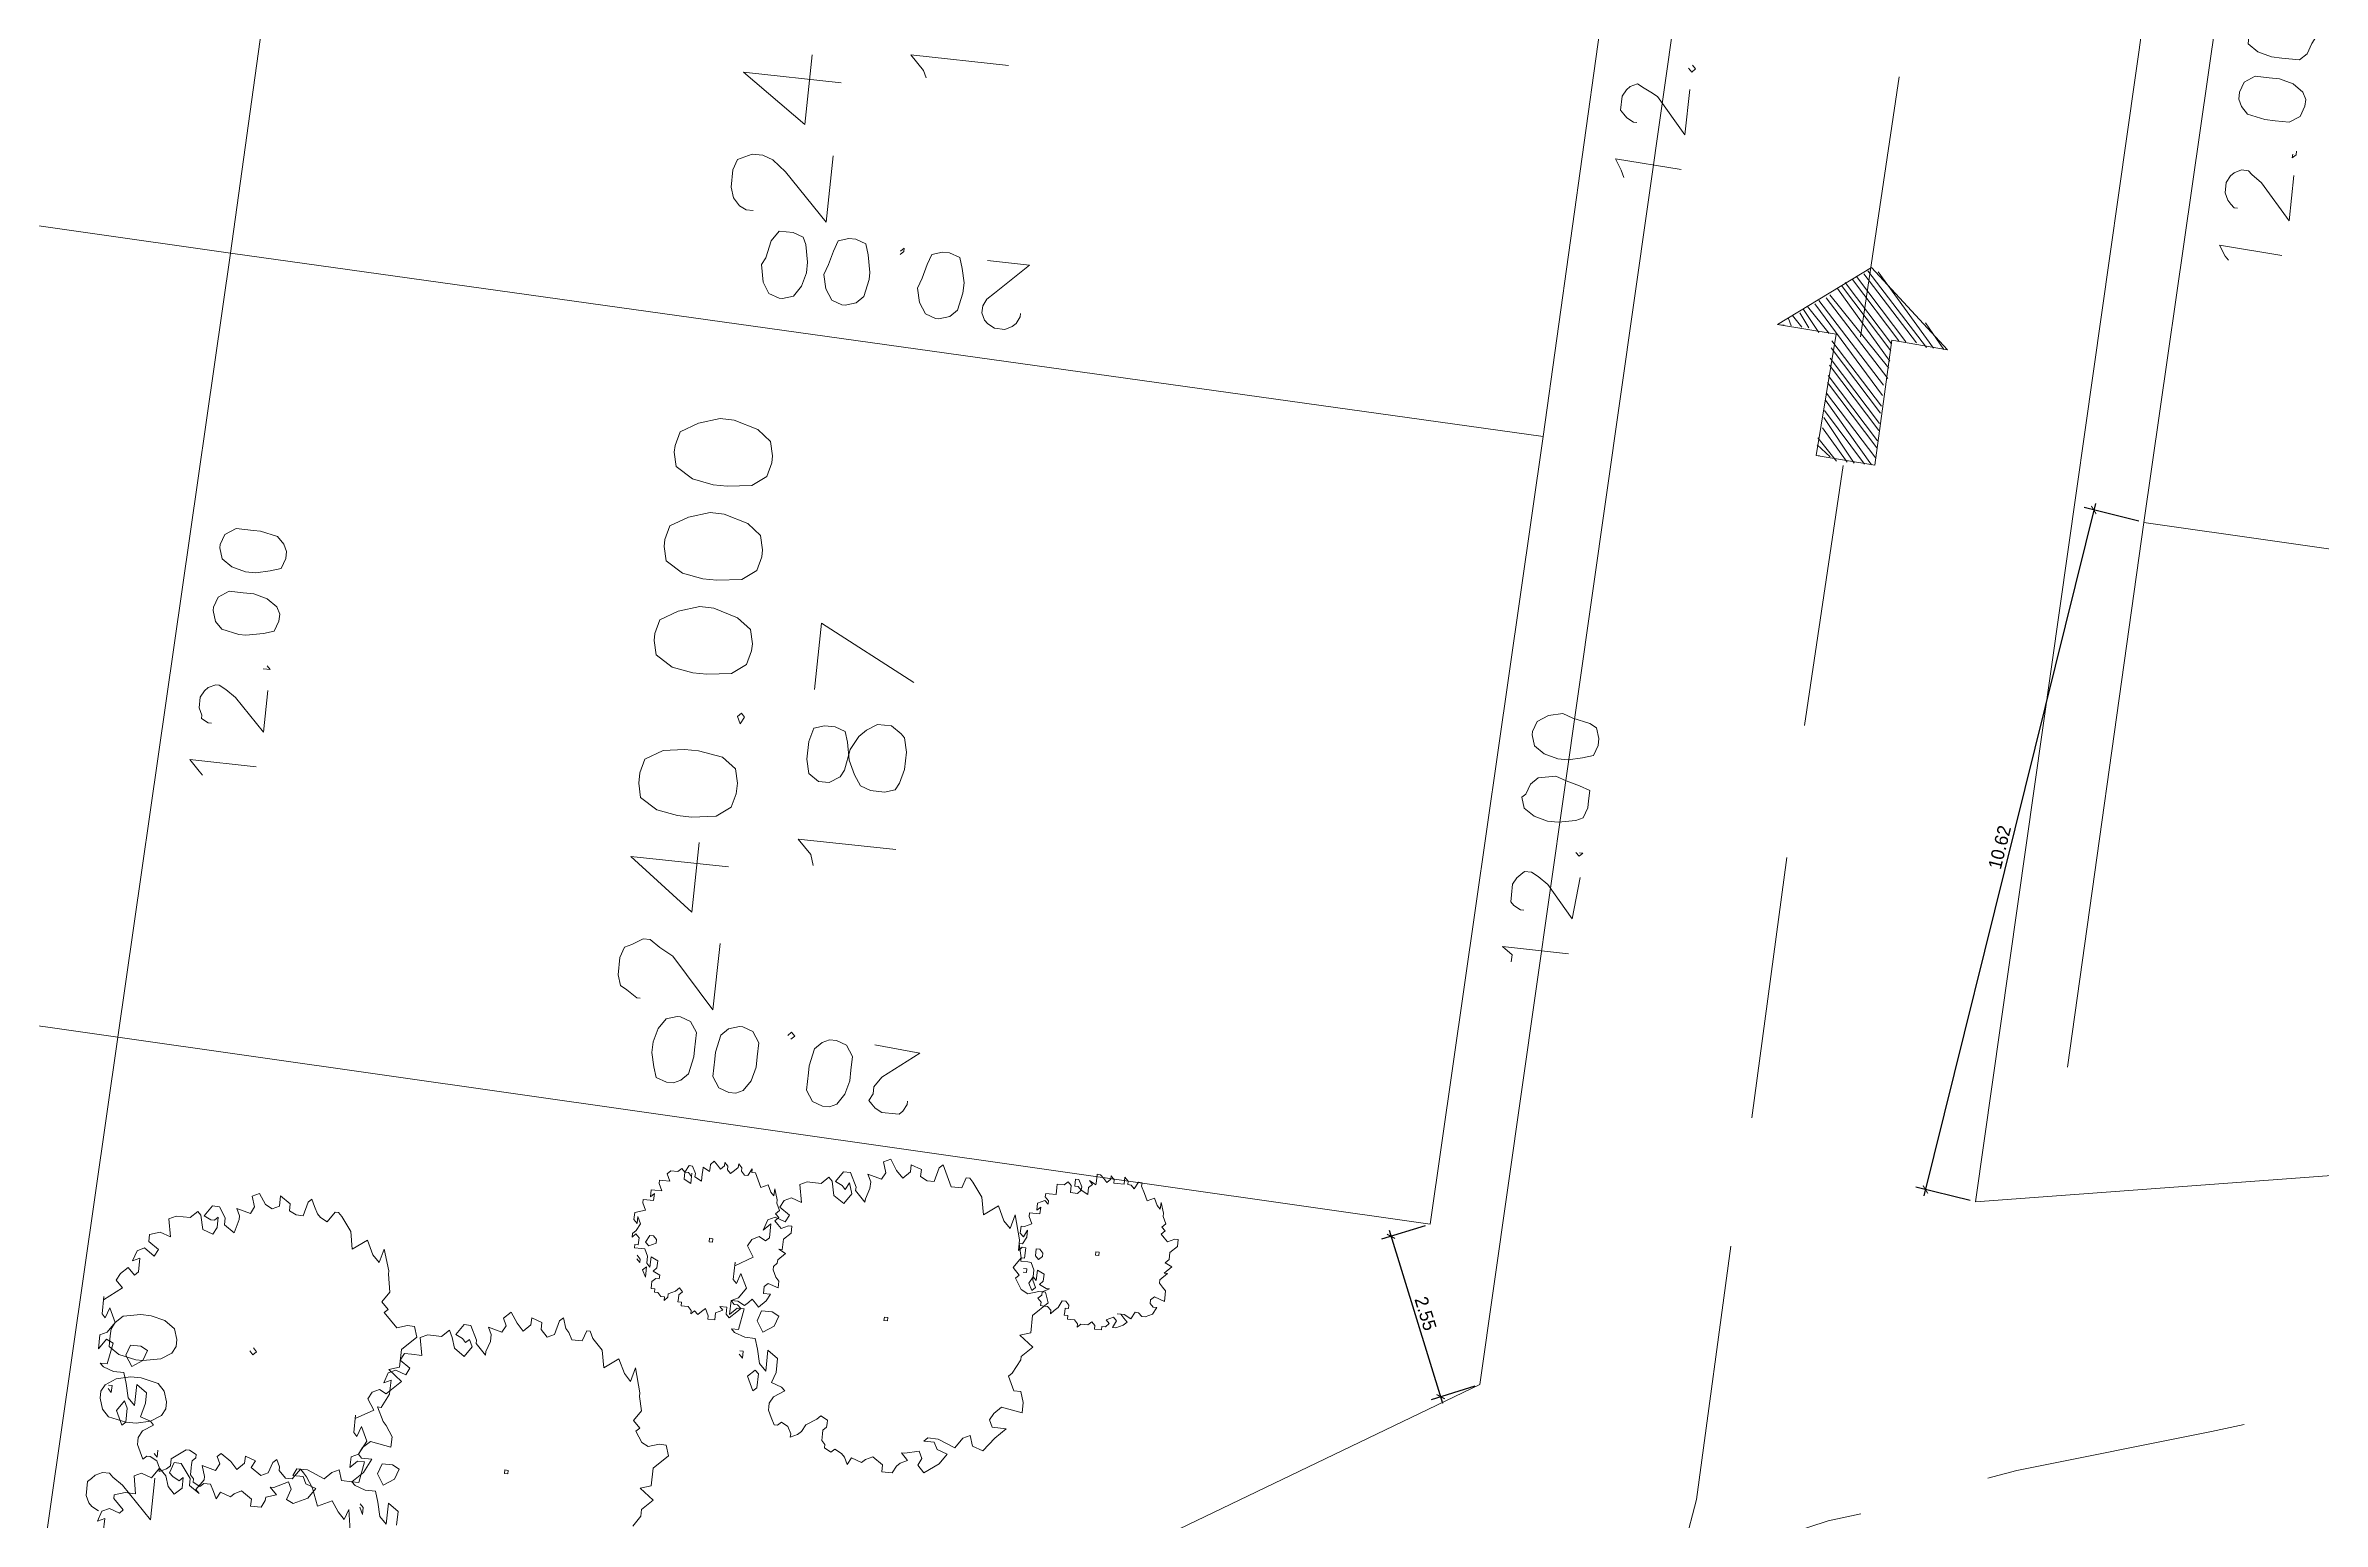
# Model space of a CAD drawing. Header units: metres. Extents: x -977055 to 805873, y -1033982 to 242021.
# Drawn here: x 2536.45 to 2570.99, y 764.16 to 786.56 of the extents above; entities that cross this region are included whole.
import ezdxf

# ---------------------------------------------------------------- set-up
doc = ezdxf.new("R2010")
doc.units = ezdxf.units.M
doc.header["$PDMODE"] = 32
doc.header["$PDSIZE"] = 1.5
for name, color, linetype in [('12-CONDICIONES EXISTENTES', 2, 'Continuous'), ('PDF_acera', 7, 'Continuous'), ('PDF_areas por lote', 7, 'Continuous'), ('PDF_COTAS', 7, 'Continuous'), ('PDF_linea de centro', 7, 'Continuous'), ('PDF_LOTES', 7, 'Continuous'), ('PDF_No. lotes', 7, 'Continuous'), ('PDF_PLANTAS', 7, 'Continuous'), ('PDF_VIAS', 7, 'Continuous')]:
    doc.layers.add(name, color=color, linetype=linetype)
doc.styles.add('CITY2', font='stylu.ttf', dxfattribs={"height": 0.2})
doc.dimstyles.new('COTAS2', dxfattribs={"dimtxt": 0.02, "dimasz": 0.1, "dimexe": 0.15, "dimexo": 0.08, "dimgap": 0.05, "dimtad": 1, "dimzin": 0, "dimdsep": 46, "dimtxsty": 'CITY2', "dimblk": 'ARCHTICK', "dimcen": 1, "dimdle": 0.1, "dimclrd": 1, "dimclre": 1, "dimclrt": 2, "dimadec": 0, "dimazin": 0, "dimtfac": 1, "dimtofl": 0, "dimtmove": 0, "dimatfit": 3, "dimldrblk": 'ARCHTICK', "dimfxl": 0.18, "dimtolj": 1, "dimtzin": 0, "dimarcsym": 0})

# ---------------------------------------------------------------- blocks, each defined once
blk = doc.blocks.new('CALLE')
at = {"layer": 'PDF_acera', "lineweight": 9}
for points in [[(-236.319552, -99.828288), (-218.538432, -128.48976), (-140.386176, -131.156928), (-139.031424, -129.886848), (-137.973024, -98.769888), (-139.243104, -97.415136), (-233.102016, -94.1976)], [(-207.319392, -135.348192), (-213.966144, -135.136512)]]:
    blk.add_lwpolyline(points, dxfattribs=at)
blk.add_lwpolyline([(-140.55552, -136.74528), (-139.28544, -138.100032), (-140.34384, -169.216992), (-141.740928, -170.487072), (-209.478528, -168.200928), (-215.70192, -134.20512)], close=True, dxfattribs=at)
at = {"layer": 'PDF_areas por lote', "lineweight": 9}
for points in [[(-214.982208, -117.90576), (-214.982208, -117.863424), (-214.897536, -117.736416), (-214.8552, -117.651744), (-214.728192, -117.609408), (-214.516512, -117.609408), (-214.389504, -117.651744), (-214.347168, -117.736416), (-214.262496, -117.863424), (-214.262496, -117.948096), (-214.347168, -118.075104), (-214.43184, -118.244448), (-215.024544, -118.794816), (-214.22016, -118.794816)], [(-213.288768, -118.794816), (-213.288768, -117.609408), (-213.881472, -118.413792), (-213.034752, -118.413792)], [(-205.371936, -118.244448), (-205.371936, -118.159776), (-205.3296, -118.075104), (-205.244928, -117.990432), (-205.11792, -117.948096), (-204.90624, -117.948096), (-204.779232, -117.990432), (-204.736896, -118.075104), (-204.69456, -118.159776), (-204.69456, -118.286784), (-204.736896, -118.413792), (-204.863904, -118.583136), (-205.414272, -119.133504), (-204.609888, -119.133504)], [(-203.720832, -119.133504), (-203.720832, -117.948096), (-204.2712, -118.75248), (-203.42448, -118.75248)]]:
    blk.add_lwpolyline(points, dxfattribs=at)
for points in [[(-212.399712, -117.609408), (-212.569056, -117.651744), (-212.696064, -117.863424), (-212.7384, -118.11744), (-212.7384, -118.286784), (-212.696064, -118.583136), (-212.569056, -118.75248), (-212.399712, -118.794816), (-212.272704, -118.794816), (-212.10336, -118.75248), (-211.976352, -118.583136), (-211.934016, -118.286784), (-211.934016, -118.11744), (-211.976352, -117.863424), (-212.10336, -117.651744), (-212.272704, -117.609408)], [(-210.663936, -117.609408), (-210.83328, -117.651744), (-210.960288, -117.863424), (-211.002624, -118.11744), (-211.002624, -118.286784), (-210.960288, -118.583136), (-210.83328, -118.75248), (-210.663936, -118.794816), (-210.579264, -118.794816), (-210.40992, -118.75248), (-210.282912, -118.583136), (-210.19824, -118.286784), (-210.19824, -118.11744), (-210.282912, -117.863424), (-210.40992, -117.651744), (-210.579264, -117.609408)], [(-209.520864, -117.609408), (-209.690208, -117.651744), (-209.817216, -117.863424), (-209.859552, -118.11744), (-209.859552, -118.286784), (-209.817216, -118.583136), (-209.690208, -118.75248), (-209.520864, -118.794816), (-209.436192, -118.794816), (-209.266848, -118.75248), (-209.13984, -118.583136), (-209.055168, -118.286784), (-209.055168, -118.11744), (-209.13984, -117.863424), (-209.266848, -117.651744), (-209.436192, -117.609408)], [(-208.377792, -117.609408), (-208.547136, -117.651744), (-208.674144, -117.863424), (-208.71648, -118.11744), (-208.71648, -118.286784), (-208.674144, -118.583136), (-208.547136, -118.75248), (-208.377792, -118.794816), (-208.29312, -118.794816), (-208.123776, -118.75248), (-207.996768, -118.583136), (-207.912096, -118.286784), (-207.912096, -118.11744), (-207.996768, -117.863424), (-208.123776, -117.651744), (-208.29312, -117.609408)], [(-211.46832, -118.710144), (-211.552992, -118.75248), (-211.46832, -118.794816), (-211.425984, -118.75248)]]:
    blk.add_lwpolyline(points, close=True, dxfattribs=at)
at = {"layer": 'PDF_COTAS', "lineweight": 9}
for points in [[(-221.84064, -112.063392), (-221.798304, -111.97872), (-221.755968, -111.936384), (-221.671296, -111.894048), (-221.501952, -111.894048), (-221.459616, -111.936384), (-221.41728, -111.97872), (-221.374944, -112.063392), (-221.374944, -112.148064), (-221.41728, -112.1904), (-221.501952, -112.317408), (-221.882976, -112.698432), (-221.374944, -112.698432)], [(-221.078592, -112.656096), (-221.120928, -112.698432), (-221.078592, -112.698432), (-221.036256, -112.698432)], [(-215.27856, -119.768544), (-215.236224, -119.81088), (-215.193888, -119.768544), (-215.236224, -119.726208)], [(-215.871264, -121.250304), (-215.9136, -121.250304), (-215.998272, -121.207968), (-216.040608, -121.165632), (-216.040608, -121.123296), (-216.040608, -120.953952), (-215.998272, -120.86928), (-215.955936, -120.826944), (-215.9136, -120.784608), (-215.828928, -120.826944), (-215.744256, -120.826944), (-215.617248, -120.911616), (-215.27856, -121.334976), (-215.236224, -120.784608)], [(-213.415776, -128.320416), (-213.331104, -128.320416), (-213.246432, -128.193408), (-213.246432, -128.997792)], [(-212.780736, -128.405088), (-212.780736, -128.362752), (-212.7384, -128.27808), (-212.696064, -128.235744), (-212.611392, -128.235744), (-212.484384, -128.235744), (-212.399712, -128.27808), (-212.357376, -128.320416), (-212.31504, -128.362752), (-212.31504, -128.447424), (-212.357376, -128.532096), (-212.442048, -128.659104), (-212.823072, -128.997792), (-212.31504, -129.040128)], [(-203.84784, -128.659104), (-203.763168, -128.616768), (-203.63616, -128.532096), (-203.678496, -129.33648)], [(-203.170464, -128.743776), (-203.170464, -128.70144), (-203.128128, -128.616768), (-203.085792, -128.574432), (-203.043456, -128.532096), (-202.874112, -128.532096), (-202.78944, -128.574432), (-202.747104, -128.616768), (-202.704768, -128.70144), (-202.747104, -128.786112), (-202.78944, -128.870784), (-202.831776, -128.955456), (-203.255136, -129.33648), (-202.704768, -129.33648)], [(-212.018688, -128.955456), (-212.061024, -128.997792), (-212.018688, -129.040128), (-212.018688, -128.997792)], [(-202.450752, -129.294144), (-202.493088, -129.33648), (-202.450752, -129.378816), (-202.408416, -129.33648)], [(-204.05952, -136.025568), (-204.017184, -135.983232), (-203.890176, -135.89856), (-203.932512, -136.660608)], [(-203.42448, -136.067904), (-203.42448, -136.025568), (-203.382144, -135.983232), (-203.339808, -135.940896), (-203.255136, -135.89856), (-203.128128, -135.89856), (-203.043456, -135.940896), (-203.00112, -135.983232), (-202.958784, -136.067904), (-202.958784, -136.152576), (-203.00112, -136.194912), (-203.085792, -136.32192), (-203.509152, -136.702944), (-202.958784, -136.702944)], [(-202.704768, -136.660608), (-202.747104, -136.660608), (-202.704768, -136.702944), (-202.662432, -136.702944)]]:
    blk.add_lwpolyline(points, dxfattribs=at)
for points in [[(-220.485888, -111.936384), (-220.612896, -111.97872), (-220.697568, -112.063392), (-220.739904, -112.275072), (-220.739904, -112.40208), (-220.697568, -112.571424), (-220.612896, -112.698432), (-220.528224, -112.740768), (-220.443552, -112.740768), (-220.316544, -112.698432), (-220.231872, -112.61376), (-220.189536, -112.40208), (-220.189536, -112.275072), (-220.231872, -112.105728), (-220.316544, -111.97872), (-220.401216, -111.936384)], [(-219.72384, -111.97872), (-219.850848, -111.97872), (-219.93552, -112.105728), (-219.977856, -112.317408), (-219.977856, -112.40208), (-219.93552, -112.61376), (-219.850848, -112.740768), (-219.766176, -112.783104), (-219.681504, -112.783104), (-219.554496, -112.740768), (-219.469824, -112.61376), (-219.427488, -112.444416), (-219.427488, -112.317408), (-219.469824, -112.105728), (-219.554496, -112.021056), (-219.639168, -111.97872)], [(-212.696064, -112.994784), (-212.696064, -112.1904), (-212.823072, -112.317408), (-212.865408, -112.359744), (-212.823072, -112.317408), (-212.696064, -112.1904)], [(-211.764672, -113.03712), (-212.272704, -113.03712), (-211.89168, -112.656096), (-211.807008, -112.529088), (-211.764672, -112.444416), (-211.764672, -112.40208), (-211.807008, -112.317408), (-211.849344, -112.275072), (-211.934016, -112.232736), (-212.061024, -112.232736), (-212.145696, -112.275072), (-212.188032, -112.275072), (-212.230368, -112.359744), (-212.230368, -112.40208), (-212.230368, -112.359744), (-212.188032, -112.275072), (-212.145696, -112.275072), (-212.061024, -112.232736), (-211.934016, -112.232736), (-211.849344, -112.275072), (-211.807008, -112.317408), (-211.764672, -112.40208), (-211.764672, -112.444416), (-211.807008, -112.529088), (-211.89168, -112.656096), (-212.272704, -113.03712)], [(-210.875616, -112.275072), (-211.002624, -112.317408), (-211.087296, -112.40208), (-211.129632, -112.61376), (-211.129632, -112.698432), (-211.087296, -112.910112), (-211.04496, -113.03712), (-210.917952, -113.079456), (-210.83328, -113.079456), (-210.748608, -113.03712), (-210.663936, -112.910112), (-210.6216, -112.740768), (-210.6216, -112.61376), (-210.6216, -112.444416), (-210.706272, -112.317408), (-210.83328, -112.275072)], [(-210.875616, -112.275072), (-211.002624, -112.317408), (-211.087296, -112.40208), (-211.129632, -112.61376), (-211.129632, -112.698432), (-211.087296, -112.910112), (-211.04496, -113.03712), (-210.917952, -113.079456), (-210.83328, -113.079456), (-210.748608, -113.03712), (-210.663936, -112.910112), (-210.6216, -112.740768), (-210.6216, -112.61376), (-210.6216, -112.444416), (-210.706272, -112.317408), (-210.83328, -112.275072)], [(-210.113568, -112.275072), (-210.240576, -112.317408), (-210.325248, -112.444416), (-210.367584, -112.61376), (-210.367584, -112.740768), (-210.325248, -112.910112), (-210.282912, -113.03712), (-210.155904, -113.079456), (-210.071232, -113.079456), (-209.98656, -113.03712), (-209.901888, -112.952448), (-209.859552, -112.740768), (-209.859552, -112.656096), (-209.859552, -112.444416), (-209.944224, -112.317408), (-210.071232, -112.275072)], [(-210.113568, -112.275072), (-210.240576, -112.317408), (-210.325248, -112.444416), (-210.367584, -112.61376), (-210.367584, -112.740768), (-210.325248, -112.910112), (-210.282912, -113.03712), (-210.155904, -113.079456), (-210.071232, -113.079456), (-209.98656, -113.03712), (-209.901888, -112.952448), (-209.859552, -112.740768), (-209.859552, -112.656096), (-209.859552, -112.444416), (-209.944224, -112.317408), (-210.071232, -112.275072)], [(-211.46832, -112.994784), (-211.510656, -113.03712), (-211.510656, -112.994784), (-211.510656, -112.952448), (-211.510656, -112.994784), (-211.510656, -113.03712)], [(-215.955936, -118.413792), (-215.9136, -118.498464), (-215.828928, -118.583136), (-215.617248, -118.625472), (-215.532576, -118.625472), (-215.320896, -118.625472), (-215.193888, -118.5408), (-215.151552, -118.413792), (-215.151552, -118.371456), (-215.193888, -118.244448), (-215.320896, -118.159776), (-215.49024, -118.11744), (-215.617248, -118.11744), (-215.786592, -118.159776), (-215.9136, -118.202112), (-215.955936, -118.32912)], [(-206.388, -118.710144), (-206.345664, -118.837152), (-206.218656, -118.921824), (-206.049312, -118.96416), (-205.922304, -118.96416), (-205.710624, -118.921824), (-205.625952, -118.879488), (-205.583616, -118.75248), (-205.583616, -118.667808), (-205.583616, -118.583136), (-205.710624, -118.498464), (-205.922304, -118.456128), (-206.006976, -118.413792), (-206.218656, -118.456128), (-206.345664, -118.5408), (-206.388, -118.667808)], [(-206.388, -118.710144), (-206.345664, -118.837152), (-206.218656, -118.921824), (-206.049312, -118.96416), (-205.922304, -118.96416), (-205.710624, -118.921824), (-205.625952, -118.879488), (-205.583616, -118.75248), (-205.583616, -118.667808), (-205.583616, -118.583136), (-205.710624, -118.498464), (-205.922304, -118.456128), (-206.006976, -118.413792), (-206.218656, -118.456128), (-206.345664, -118.5408), (-206.388, -118.667808)], [(-215.998272, -119.17584), (-215.955936, -119.260512), (-215.828928, -119.345184), (-215.659584, -119.38752), (-215.532576, -119.38752), (-215.363232, -119.38752), (-215.236224, -119.302848), (-215.193888, -119.17584), (-215.193888, -119.133504), (-215.236224, -119.006496), (-215.320896, -118.921824), (-215.532576, -118.879488), (-215.617248, -118.879488), (-215.828928, -118.879488), (-215.955936, -118.96416), (-215.998272, -119.091168)], [(-206.388, -119.472192), (-206.345664, -119.5992), (-206.260992, -119.683872), (-206.049312, -119.726208), (-205.96464, -119.726208), (-205.75296, -119.683872), (-205.625952, -119.641536), (-205.583616, -119.514528), (-205.583616, -119.429856), (-205.625952, -119.302848), (-205.75296, -119.260512), (-205.922304, -119.218176), (-206.049312, -119.17584), (-206.218656, -119.218176), (-206.345664, -119.302848), (-206.388, -119.429856)], [(-206.388, -119.472192), (-206.345664, -119.5992), (-206.260992, -119.683872), (-206.049312, -119.726208), (-205.96464, -119.726208), (-205.75296, -119.683872), (-205.625952, -119.641536), (-205.583616, -119.514528), (-205.583616, -119.429856), (-205.625952, -119.302848), (-205.75296, -119.260512), (-205.922304, -119.218176), (-206.049312, -119.17584), (-206.218656, -119.218176), (-206.345664, -119.302848), (-206.388, -119.429856)], [(-216.040608, -120.318912), (-215.998272, -120.403584), (-215.871264, -120.488256), (-215.70192, -120.530592), (-215.574912, -120.530592), (-215.405568, -120.530592), (-215.27856, -120.44592), (-215.236224, -120.318912), (-215.236224, -120.23424), (-215.27856, -120.149568), (-215.363232, -120.064896), (-215.574912, -120.02256), (-215.659584, -120.02256), (-215.871264, -120.02256), (-215.998272, -120.107232), (-216.040608, -120.23424)], [(-205.668288, -120.064896), (-205.625952, -120.107232), (-205.668288, -120.107232), (-205.710624, -120.064896), (-205.668288, -120.107232), (-205.625952, -120.107232)], [(-206.430336, -120.615264), (-206.388, -120.742272), (-206.303328, -120.826944), (-206.091648, -120.86928), (-205.96464, -120.86928), (-205.795296, -120.826944), (-205.668288, -120.784608), (-205.625952, -120.6576), (-205.625952, -120.572928), (-205.668288, -120.44592), (-205.795296, -120.403584), (-205.96464, -120.361248), (-206.091648, -120.318912), (-206.260992, -120.361248), (-206.388, -120.44592), (-206.430336, -120.572928)], [(-206.430336, -120.615264), (-206.388, -120.742272), (-206.303328, -120.826944), (-206.091648, -120.86928), (-205.96464, -120.86928), (-205.795296, -120.826944), (-205.668288, -120.784608), (-205.625952, -120.6576), (-205.625952, -120.572928), (-205.668288, -120.44592), (-205.795296, -120.403584), (-205.96464, -120.361248), (-206.091648, -120.318912), (-206.260992, -120.361248), (-206.388, -120.44592), (-206.430336, -120.572928)], [(-205.668288, -121.123296), (-205.668288, -121.631328), (-206.049312, -121.250304), (-206.133984, -121.165632), (-206.218656, -121.123296), (-206.303328, -121.123296), (-206.388, -121.165632), (-206.430336, -121.207968), (-206.472672, -121.29264), (-206.472672, -121.419648), (-206.430336, -121.50432), (-206.388, -121.546656), (-206.303328, -121.588992), (-206.260992, -121.588992), (-206.303328, -121.588992), (-206.388, -121.546656), (-206.430336, -121.50432), (-206.472672, -121.419648), (-206.472672, -121.29264), (-206.430336, -121.207968), (-206.388, -121.165632), (-206.303328, -121.123296), (-206.218656, -121.123296), (-206.133984, -121.165632), (-206.049312, -121.250304), (-205.668288, -121.631328)], [(-211.425984, -128.235744), (-211.552992, -128.27808), (-211.637664, -128.405088), (-211.68, -128.574432), (-211.68, -128.70144), (-211.637664, -128.91312), (-211.595328, -128.997792), (-211.46832, -129.040128), (-211.383648, -129.040128), (-211.25664, -129.040128), (-211.214304, -128.91312), (-211.171968, -128.743776), (-211.129632, -128.616768), (-211.171968, -128.405088), (-211.25664, -128.320416), (-211.383648, -128.27808)], [(-210.663936, -128.27808), (-210.790944, -128.320416), (-210.875616, -128.447424), (-210.917952, -128.616768), (-210.917952, -128.743776), (-210.875616, -128.91312), (-210.83328, -129.040128), (-210.706272, -129.082464), (-210.6216, -129.082464), (-210.494592, -129.040128), (-210.452256, -128.955456), (-210.40992, -128.743776), (-210.367584, -128.616768), (-210.40992, -128.447424), (-210.494592, -128.320416), (-210.6216, -128.27808)], [(-202.112064, -135.940896), (-202.196736, -135.983232), (-202.281408, -136.067904), (-202.323744, -136.279584), (-202.323744, -136.406592), (-202.323744, -136.575936), (-202.239072, -136.702944), (-202.112064, -136.74528), (-202.027392, -136.74528), (-201.94272, -136.702944), (-201.858048, -136.575936), (-201.815712, -136.406592), (-201.815712, -136.279584), (-201.815712, -136.11024), (-201.900384, -135.983232), (-202.027392, -135.940896)], [(-201.350016, -135.983232), (-201.434688, -135.983232), (-201.51936, -136.11024), (-201.561696, -136.279584), (-201.561696, -136.406592), (-201.561696, -136.618272), (-201.477024, -136.702944), (-201.350016, -136.74528), (-201.265344, -136.787616), (-201.180672, -136.74528), (-201.096, -136.618272), (-201.053664, -136.448928), (-201.053664, -136.32192), (-201.053664, -136.11024), (-201.138336, -136.025568), (-201.265344, -135.983232)]]:
    blk.add_lwpolyline(points, close=True, dxfattribs=at)
at = {"layer": 'PDF_linea de centro', "lineweight": 9}
for points in [[(-221.925312, -129.929184), (-221.586624, -130.352544), (-221.163264, -130.691232), (-220.697568, -130.987584), (-220.189536, -131.156928), (-219.639168, -131.2416), (-216.54864, -131.326272)], [(-219.596832, -133.231392), (-219.72384, -132.850368), (-220.697568, -130.691232), (-220.909248, -130.310208)], [(-214.982208, -131.410944), (-211.807008, -131.495616)], [(-210.19824, -131.537952), (-207.02304, -131.66496)], [(-205.456608, -131.707296), (-202.281408, -131.834304)], [(-218.0304, -137.719008), (-218.157408, -137.337984), (-218.87712, -135.05184), (-219.004128, -134.713152)]]:
    blk.add_lwpolyline(points, dxfattribs=at)
at = {"layer": 'PDF_LOTES', "lineweight": 20}
for points in [[(-225.735552, -111.34368), (-216.12528, -111.682368), (-215.574912, -95.67936), (-225.185184, -95.383008)], [(-216.12528, -111.682368), (-206.557344, -112.021056), (-206.006976, -96.018048), (-215.574912, -95.67936)], [(-206.557344, -112.021056), (-196.947072, -112.317408), (-196.396704, -96.356736), (-206.006976, -96.018048)], [(-216.675648, -127.685376), (-207.065376, -128.024064), (-206.557344, -112.021056), (-216.12528, -111.682368)], [(-207.065376, -128.024064), (-197.49744, -128.320416), (-196.947072, -112.317408), (-206.557344, -112.021056)], [(-207.86976, -151.3512), (-198.301824, -151.689888), (-197.751456, -135.68688), (-207.319392, -135.348192)]]:
    blk.add_lwpolyline(points, close=True, dxfattribs=at)
at = {"layer": 'PDF_No. lotes', "lineweight": 20}
for points in [[(-213.16176, -119.81088), (-213.034752, -119.768544), (-212.865408, -119.5992), (-212.865408, -120.784608)], [(-210.83328, -120.784608), (-210.240576, -119.5992), (-211.04496, -119.5992)], [(-203.551488, -120.149568), (-203.466816, -120.107232), (-203.297472, -119.937888), (-203.297472, -121.123296)]]:
    blk.add_lwpolyline(points, dxfattribs=at)
blk.add_lwpolyline([(-211.89168, -119.5992), (-212.061024, -119.641536), (-212.145696, -119.768544), (-212.145696, -119.895552), (-212.061024, -120.02256), (-211.976352, -120.064896), (-211.722336, -120.107232), (-211.552992, -120.191904), (-211.46832, -120.276576), (-211.383648, -120.403584), (-211.383648, -120.572928), (-211.46832, -120.699936), (-211.510656, -120.742272), (-211.68, -120.784608), (-211.89168, -120.784608), (-212.061024, -120.742272), (-212.145696, -120.699936), (-212.188032, -120.572928), (-212.188032, -120.403584), (-212.145696, -120.276576), (-212.018688, -120.191904), (-211.849344, -120.107232), (-211.637664, -120.064896), (-211.510656, -120.02256), (-211.46832, -119.895552), (-211.46832, -119.768544), (-211.510656, -119.641536), (-211.68, -119.5992)], close=True, dxfattribs=at)
at = {"layer": 'PDF_PLANTAS', "lineweight": 9}
for points in [[(-221.755968, -115.111584), (-221.501952, -115.069248), (-221.62896, -115.026912), (-221.544288, -114.94224), (-221.41728, -114.857568), (-221.501952, -114.688224), (-221.290272, -114.603552), (-221.163264, -114.51888), (-221.120928, -114.476544), (-221.078592, -114.434208), (-221.2056, -114.349536), (-221.2056, -114.264864), (-221.120928, -114.180192), (-221.078592, -114.180192), (-220.99392, -114.137856), (-221.036256, -114.09552), (-221.163264, -114.053184), (-221.2056, -113.968512), (-221.120928, -113.841504), (-221.036256, -113.88384), (-220.99392, -113.756832), (-221.078592, -113.756832), (-221.163264, -113.67216), (-221.078592, -113.587488), (-220.99392, -113.46048), (-221.036256, -113.418144), (-221.120928, -113.46048), (-221.2056, -113.418144), (-221.163264, -113.2488), (-221.290272, -113.291136), (-221.332608, -113.291136), (-221.459616, -113.206464), (-221.501952, -113.2488), (-221.41728, -113.121792), (-221.332608, -113.121792), (-221.163264, -112.994784), (-221.163264, -112.910112), (-221.290272, -112.867776), (-221.332608, -112.910112), (-221.374944, -112.994784), (-221.332608, -113.03712), (-221.459616, -113.03712), (-221.544288, -112.952448), (-221.459616, -112.867776), (-221.332608, -112.82544), (-221.247936, -112.740768), (-221.374944, -112.656096), (-221.332608, -112.529088), (-221.374944, -112.444416), (-221.586624, -112.486752), (-221.586624, -112.359744), (-221.62896, -112.232736), (-221.671296, -112.232736), (-221.798304, -112.359744), (-221.84064, -112.317408), (-221.798304, -112.1904), (-221.84064, -112.105728), (-221.967648, -112.063392), (-221.925312, -112.148064), (-222.094656, -112.148064)], [(-220.35888, -112.021056), (-220.401216, -112.063392), (-220.316544, -112.063392), (-220.316544, -112.021056)], [(-219.72384, -113.67216), (-219.766176, -113.714496), (-219.72384, -113.756832), (-219.681504, -113.714496)], [(-221.332608, -118.498464), (-221.2056, -118.583136), (-221.120928, -118.583136), (-220.99392, -118.710144), (-220.866912, -118.5408), (-220.824576, -118.667808), (-220.612896, -118.667808), (-220.443552, -118.837152), (-220.316544, -118.794816), (-220.316544, -118.710144), (-220.35888, -118.583136), (-220.316544, -118.498464), (-220.189536, -118.413792), (-220.1472, -118.456128), (-220.062528, -118.371456), (-219.93552, -118.456128), (-219.766176, -118.413792), (-219.72384, -118.413792), (-219.427488, -118.32912), (-219.596832, -118.286784), (-219.51216, -118.202112), (-219.342816, -118.11744), (-219.469824, -117.948096), (-219.258144, -117.90576), (-219.131136, -117.778752), (-219.046464, -117.736416), (-219.046464, -117.69408), (-219.173472, -117.651744), (-219.173472, -117.524736), (-219.0888, -117.4824), (-219.046464, -117.440064), (-218.919456, -117.397728), (-218.961792, -117.355392), (-219.131136, -117.313056), (-219.173472, -117.228384), (-219.0888, -117.143712), (-219.004128, -117.143712), (-218.961792, -117.016704), (-219.046464, -117.016704), (-219.131136, -116.932032), (-219.046464, -116.84736), (-218.919456, -116.762688), (-219.004128, -116.678016), (-219.0888, -116.720352), (-219.173472, -116.678016), (-219.131136, -116.508672), (-219.215808, -116.551008), (-219.30048, -116.551008), (-219.427488, -116.508672), (-219.469824, -116.508672), (-219.342816, -116.381664), (-219.30048, -116.381664), (-219.131136, -116.296992), (-219.131136, -116.21232), (-219.258144, -116.127648), (-219.30048, -116.21232), (-219.342816, -116.254656), (-219.30048, -116.296992), (-219.385152, -116.339328), (-219.51216, -116.254656), (-219.427488, -116.127648), (-219.30048, -116.085312), (-219.215808, -116.042976), (-219.30048, -115.958304), (-219.30048, -115.78896), (-219.342816, -115.704288), (-219.554496, -115.746624), (-219.554496, -115.619616), (-219.554496, -115.534944), (-219.639168, -115.492608), (-219.72384, -115.619616), (-219.808512, -115.57728), (-219.766176, -115.450272), (-219.808512, -115.3656), (-219.93552, -115.323264), (-219.893184, -115.407936), (-220.020192, -115.407936), (-220.062528, -115.3656), (-220.020192, -115.280928), (-220.062528, -115.196256), (-220.1472, -115.15392), (-220.274208, -115.238592), (-220.401216, -115.026912), (-220.35888, -115.026912), (-220.57056, -115.026912), (-220.612896, -115.069248), (-220.485888, -115.111584), (-220.655232, -115.196256), (-220.824576, -115.111584), (-220.866912, -115.026912), (-220.99392, -115.026912), (-220.909248, -115.111584), (-220.909248, -115.196256), (-221.163264, -115.15392), (-221.163264, -115.069248), (-221.2056, -115.111584), (-221.247936, -115.238592), (-221.247936, -115.3656), (-221.374944, -115.407936), (-221.544288, -115.450272), (-221.62896, -115.534944), (-221.374944, -115.534944), (-221.459616, -115.661952), (-221.62896, -115.661952)], [(-221.459616, -115.196256), (-221.544288, -115.238592), (-221.459616, -115.238592), (-221.41728, -115.196256)], [(-218.115072, -118.202112), (-218.157408, -118.244448), (-218.115072, -118.244448), (-218.072736, -118.202112)], [(-219.131136, -119.556864), (-219.173472, -119.5992), (-219.0888, -119.5992), (-219.0888, -119.556864)], [(-217.776384, -122.859072), (-217.776384, -122.901408), (-217.734048, -122.901408), (-217.734048, -122.859072)], [(-216.506304, -123.959808), (-216.506304, -123.959808)]]:
    blk.add_lwpolyline(points, dxfattribs=at)
for points in [[(-217.903392, -114.264864), (-217.81872, -114.222528), (-217.861056, -114.180192), (-218.0304, -114.137856), (-218.0304, -114.053184), (-217.988064, -113.968512), (-217.903392, -113.968512), (-217.81872, -113.841504), (-217.945728, -113.841504), (-217.988064, -113.756832), (-217.945728, -113.67216), (-217.81872, -113.587488), (-217.861056, -113.502816), (-217.988064, -113.545152), (-218.072736, -113.502816), (-218.0304, -113.333472), (-218.115072, -113.375808), (-218.157408, -113.375808), (-218.326752, -113.333472), (-218.24208, -113.206464), (-218.157408, -113.206464), (-218.0304, -113.121792), (-218.0304, -113.03712), (-218.157408, -112.952448), (-218.199744, -113.03712), (-218.199744, -113.079456), (-218.157408, -113.121792), (-218.284416, -113.121792), (-218.369088, -113.079456), (-218.326752, -112.952448), (-218.157408, -112.910112), (-218.115072, -112.867776), (-218.199744, -112.783104), (-218.199744, -112.61376), (-218.24208, -112.529088), (-218.45376, -112.571424), (-218.411424, -112.444416), (-218.45376, -112.317408), (-218.538432, -112.317408), (-218.623104, -112.444416), (-218.707776, -112.40208), (-218.623104, -112.275072), (-218.66544, -112.1904), (-218.792448, -112.148064), (-218.750112, -112.232736), (-218.919456, -112.232736), (-218.961792, -112.1904), (-218.87712, -112.105728), (-218.961792, -112.021056), (-219.046464, -111.97872), (-219.131136, -112.063392), (-219.30048, -111.851712), (-219.258144, -111.851712), (-219.469824, -111.851712), (-219.51216, -111.894048), (-219.385152, -111.936384), (-219.554496, -112.021056), (-219.681504, -111.936384), (-219.72384, -111.851712), (-219.893184, -111.851712), (-219.766176, -111.936384), (-219.808512, -112.021056), (-220.062528, -111.97872), (-220.062528, -111.894048), (-220.104864, -111.936384), (-220.1472, -112.063392), (-220.1472, -112.1904), (-220.274208, -112.232736), (-220.443552, -112.275072), (-220.528224, -112.359744), (-220.274208, -112.359744), (-220.35888, -112.486752), (-220.485888, -112.486752), (-220.655232, -112.444416), (-220.697568, -112.571424), (-220.739904, -112.61376), (-220.824576, -112.486752), (-220.909248, -112.444416), (-220.951584, -112.444416), (-220.99392, -112.444416), (-221.078592, -112.486752), (-221.163264, -112.529088), (-221.120928, -112.571424), (-221.120928, -112.61376), (-221.163264, -112.698432), (-221.247936, -112.740768), (-221.290272, -112.740768), (-221.247936, -112.82544), (-221.2056, -112.867776), (-221.120928, -112.867776), (-220.99392, -113.03712), (-220.99392, -113.079456), (-221.036256, -113.164128), (-221.078592, -113.164128), (-221.120928, -113.121792), (-221.163264, -113.121792), (-221.2056, -113.121792), (-221.290272, -113.121792), (-221.332608, -113.164128), (-221.374944, -113.164128), (-221.41728, -113.2488), (-221.374944, -113.291136), (-221.374944, -113.375808), (-221.459616, -113.418144), (-221.544288, -113.46048), (-221.459616, -113.502816), (-221.501952, -113.629824), (-221.459616, -113.67216), (-221.41728, -113.756832), (-221.501952, -113.88384), (-221.586624, -113.88384), (-221.586624, -114.010848), (-221.501952, -114.053184), (-221.459616, -114.053184), (-221.41728, -114.180192), (-221.332608, -114.09552), (-221.332608, -114.137856), (-221.247936, -114.3072), (-221.332608, -114.349536), (-221.459616, -114.3072), (-221.501952, -114.391872), (-221.41728, -114.561216), (-221.290272, -114.645888), (-221.247936, -114.51888), (-221.163264, -114.476544), (-221.163264, -114.349536), (-221.078592, -114.391872), (-221.078592, -114.51888), (-221.163264, -114.73056), (-221.078592, -114.815232), (-221.036256, -114.899904), (-221.163264, -114.94224), (-221.163264, -115.069248), (-221.036256, -115.196256), (-220.866912, -115.280928), (-220.866912, -115.15392), (-220.824576, -115.111584), (-220.739904, -115.15392), (-220.655232, -115.238592), (-220.697568, -115.492608), (-220.57056, -115.492608), (-220.443552, -115.407936), (-220.401216, -115.3656), (-220.231872, -115.280928), (-220.231872, -115.323264), (-220.062528, -115.407936), (-220.020192, -115.407936), (-219.893184, -115.534944), (-219.766176, -115.3656), (-219.72384, -115.492608), (-219.51216, -115.492608), (-219.342816, -115.661952), (-219.215808, -115.619616), (-219.215808, -115.534944), (-219.258144, -115.407936), (-219.173472, -115.323264), (-219.0888, -115.238592), (-219.046464, -115.280928), (-218.961792, -115.196256), (-218.834784, -115.280928), (-218.623104, -115.238592), (-218.580768, -115.238592), (-218.326752, -115.15392), (-218.496096, -115.111584), (-218.411424, -115.026912), (-218.24208, -114.94224), (-218.369088, -114.772896), (-218.157408, -114.73056), (-217.988064, -114.603552), (-217.945728, -114.561216), (-217.945728, -114.51888), (-218.072736, -114.434208), (-218.0304, -114.349536), (-217.988064, -114.3072)], [(-220.612896, -112.148064), (-220.78224, -112.232736), (-220.739904, -112.275072), (-220.57056, -112.275072), (-220.485888, -112.232736)], [(-219.808512, -112.232736), (-219.93552, -112.1904), (-220.062528, -112.275072), (-219.977856, -112.40208), (-219.850848, -112.444416), (-219.808512, -112.359744)], [(-220.909248, -115.407936), (-221.036256, -115.3656), (-221.163264, -115.450272), (-221.078592, -115.57728), (-220.951584, -115.619616), (-220.909248, -115.534944)], [(-220.824576, -116.889696), (-220.866912, -116.889696), (-220.866912, -116.932032), (-220.824576, -116.932032)], [(-216.887328, -119.345184), (-216.844992, -119.302848), (-216.887328, -119.302848), (-216.929664, -119.260512), (-216.972, -119.218176), (-216.929664, -119.17584), (-216.887328, -119.17584), (-216.844992, -119.133504), (-216.887328, -119.133504), (-216.929664, -119.091168), (-216.887328, -119.048832), (-216.844992, -119.006496), (-216.887328, -118.96416), (-216.929664, -118.96416), (-216.972, -118.96416), (-216.929664, -118.879488), (-216.972, -118.879488), (-217.014336, -118.879488), (-217.099008, -118.879488), (-217.056672, -118.794816), (-217.014336, -118.794816), (-216.929664, -118.75248), (-216.929664, -118.710144), (-217.014336, -118.667808), (-217.014336, -118.710144), (-217.056672, -118.75248), (-217.014336, -118.75248), (-217.099008, -118.75248), (-217.141344, -118.75248), (-217.099008, -118.667808), (-217.014336, -118.667808), (-216.972, -118.625472), (-217.014336, -118.583136), (-217.014336, -118.498464), (-217.056672, -118.456128), (-217.141344, -118.498464), (-217.141344, -118.413792), (-217.141344, -118.371456), (-217.18368, -118.371456), (-217.268352, -118.413792), (-217.268352, -118.32912), (-217.268352, -118.286784), (-217.353024, -118.286784), (-217.310688, -118.32912), (-217.39536, -118.32912), (-217.39536, -118.286784), (-217.39536, -118.244448), (-217.39536, -118.202112), (-217.437696, -118.202112), (-217.522368, -118.244448), (-217.564704, -118.11744), (-217.649376, -118.11744), (-217.691712, -118.159776), (-217.60704, -118.159776), (-217.691712, -118.202112), (-217.776384, -118.159776), (-217.81872, -118.11744), (-217.861056, -118.11744), (-217.81872, -118.159776), (-217.861056, -118.202112), (-217.945728, -118.202112), (-217.945728, -118.159776), (-217.988064, -118.159776), (-217.988064, -118.244448), (-217.988064, -118.286784), (-218.072736, -118.32912), (-218.157408, -118.32912), (-218.199744, -118.371456), (-218.072736, -118.371456), (-218.115072, -118.456128), (-218.199744, -118.456128), (-218.24208, -118.413792), (-218.284416, -118.498464), (-218.326752, -118.498464), (-218.326752, -118.456128), (-218.369088, -118.413792), (-218.411424, -118.413792), (-218.45376, -118.413792), (-218.45376, -118.456128), (-218.496096, -118.456128), (-218.496096, -118.498464), (-218.538432, -118.5408), (-218.538432, -118.583136), (-218.580768, -118.583136), (-218.538432, -118.625472), (-218.496096, -118.625472), (-218.45376, -118.710144), (-218.411424, -118.75248), (-218.45376, -118.794816), (-218.496096, -118.75248), (-218.538432, -118.75248), (-218.580768, -118.75248), (-218.580768, -118.794816), (-218.623104, -118.794816), (-218.623104, -118.837152), (-218.623104, -118.879488), (-218.66544, -118.921824), (-218.707776, -118.921824), (-218.66544, -118.96416), (-218.707776, -119.006496), (-218.66544, -119.048832), (-218.623104, -119.091168), (-218.707776, -119.133504), (-218.750112, -119.133504), (-218.750112, -119.218176), (-218.66544, -119.218176), (-218.623104, -119.302848), (-218.580768, -119.260512), (-218.580768, -119.345184), (-218.623104, -119.345184), (-218.66544, -119.345184), (-218.707776, -119.38752), (-218.623104, -119.472192), (-218.580768, -119.514528), (-218.538432, -119.472192), (-218.538432, -119.429856), (-218.496096, -119.38752), (-218.496096, -119.472192), (-218.538432, -119.556864), (-218.496096, -119.5992), (-218.45376, -119.641536), (-218.496096, -119.683872), (-218.538432, -119.726208), (-218.45376, -119.81088), (-218.369088, -119.853216), (-218.369088, -119.768544), (-218.284416, -119.768544), (-218.24208, -119.81088), (-218.284416, -119.937888), (-218.199744, -119.937888), (-218.157408, -119.895552), (-218.072736, -119.853216), (-218.0304, -119.853216), (-217.988064, -119.895552), (-217.945728, -119.895552), (-217.861056, -119.980224), (-217.81872, -119.895552), (-217.81872, -119.937888), (-217.691712, -119.937888), (-217.60704, -120.02256), (-217.522368, -120.02256), (-217.522368, -119.980224), (-217.564704, -119.895552), (-217.522368, -119.853216), (-217.480032, -119.81088), (-217.437696, -119.853216), (-217.39536, -119.81088), (-217.353024, -119.853216), (-217.268352, -119.81088), (-217.226016, -119.81088), (-217.099008, -119.768544), (-217.18368, -119.768544), (-217.141344, -119.726208), (-217.056672, -119.683872), (-217.099008, -119.5992), (-217.014336, -119.556864), (-216.929664, -119.514528), (-216.929664, -119.472192), (-216.887328, -119.472192), (-216.972, -119.429856), (-216.972, -119.38752), (-216.929664, -119.345184)], [(-218.24208, -118.286784), (-218.326752, -118.32912), (-218.284416, -118.32912), (-218.24208, -118.32912), (-218.199744, -118.32912)], [(-217.81872, -118.32912), (-217.903392, -118.286784), (-217.945728, -118.32912), (-217.903392, -118.413792), (-217.861056, -118.413792), (-217.81872, -118.371456)], [(-217.776384, -119.048832), (-217.81872, -119.048832), (-217.81872, -119.091168), (-217.776384, -119.091168)], [(-216.675648, -121.800672), (-216.590976, -121.758336), (-216.633312, -121.716), (-216.802656, -121.673664), (-216.802656, -121.588992), (-216.76032, -121.50432), (-216.675648, -121.50432), (-216.633312, -121.377312), (-216.717984, -121.377312), (-216.802656, -121.29264), (-216.717984, -121.207968), (-216.590976, -121.123296), (-216.633312, -121.038624), (-216.76032, -121.08096), (-216.844992, -121.038624), (-216.802656, -120.86928), (-216.887328, -120.911616), (-216.972, -120.911616), (-217.099008, -120.86928), (-217.141344, -120.86928), (-217.014336, -120.742272), (-216.972, -120.742272), (-216.802656, -120.6576), (-216.802656, -120.572928), (-216.929664, -120.488256), (-216.972, -120.572928), (-217.014336, -120.615264), (-216.929664, -120.6576), (-217.056672, -120.699936), (-217.18368, -120.615264), (-217.099008, -120.488256), (-216.929664, -120.44592), (-216.887328, -120.403584), (-216.972, -120.318912), (-216.972, -120.149568), (-217.014336, -120.064896), (-217.226016, -120.107232), (-217.18368, -119.980224), (-217.226016, -119.895552), (-217.310688, -119.853216), (-217.39536, -119.980224), (-217.480032, -119.937888), (-217.437696, -119.81088), (-217.480032, -119.726208), (-217.60704, -119.683872), (-217.522368, -119.768544), (-217.691712, -119.768544), (-217.734048, -119.726208), (-217.691712, -119.641536), (-217.734048, -119.556864), (-217.81872, -119.514528), (-217.945728, -119.5992), (-218.072736, -119.38752), (-218.0304, -119.38752), (-218.24208, -119.38752), (-218.284416, -119.429856), (-218.157408, -119.472192), (-218.326752, -119.556864), (-218.45376, -119.472192), (-218.496096, -119.38752), (-218.66544, -119.38752), (-218.580768, -119.472192), (-218.580768, -119.556864), (-218.834784, -119.514528), (-218.834784, -119.429856), (-218.87712, -119.472192), (-218.919456, -119.5992), (-218.919456, -119.726208), (-219.046464, -119.768544), (-219.215808, -119.81088), (-219.30048, -119.895552), (-219.046464, -119.895552), (-219.131136, -120.02256), (-219.30048, -120.02256), (-219.427488, -119.980224), (-219.469824, -120.107232), (-219.51216, -120.149568), (-219.596832, -120.02256), (-219.681504, -119.980224), (-219.72384, -119.980224), (-219.766176, -119.980224), (-219.850848, -120.02256), (-219.93552, -120.064896), (-219.93552, -120.107232), (-219.893184, -120.149568), (-219.93552, -120.23424), (-220.020192, -120.276576), (-220.062528, -120.276576), (-220.020192, -120.361248), (-219.977856, -120.403584), (-219.893184, -120.44592), (-219.808512, -120.572928), (-219.766176, -120.615264), (-219.808512, -120.699936), (-219.850848, -120.699936), (-219.893184, -120.699936), (-219.93552, -120.6576), (-219.977856, -120.6576), (-220.062528, -120.6576), (-220.104864, -120.699936), (-220.1472, -120.699936), (-220.189536, -120.784608), (-220.1472, -120.826944), (-220.189536, -120.911616), (-220.231872, -120.953952), (-220.316544, -120.996288), (-220.231872, -121.038624), (-220.274208, -121.165632), (-220.231872, -121.207968), (-220.189536, -121.29264), (-220.274208, -121.419648), (-220.35888, -121.419648), (-220.35888, -121.546656), (-220.274208, -121.588992), (-220.231872, -121.631328), (-220.189536, -121.716), (-220.104864, -121.631328), (-220.104864, -121.673664), (-220.062528, -121.843008), (-220.1472, -121.885344), (-220.231872, -121.843008), (-220.316544, -121.92768), (-220.189536, -122.097024), (-220.062528, -122.181696), (-220.020192, -122.054688), (-219.93552, -122.012352), (-219.93552, -121.885344), (-219.893184, -121.92768), (-219.893184, -122.054688), (-219.977856, -122.266368), (-219.850848, -122.35104), (-219.808512, -122.435712), (-219.93552, -122.478048), (-219.977856, -122.605056), (-219.808512, -122.732064), (-219.681504, -122.859072), (-219.681504, -122.689728), (-219.596832, -122.647392), (-219.51216, -122.689728), (-219.427488, -122.7744), (-219.469824, -123.028416), (-219.342816, -123.028416), (-219.215808, -122.98608), (-219.215808, -122.901408), (-219.046464, -122.816736), (-219.004128, -122.859072), (-218.834784, -122.943744), (-218.792448, -122.943744), (-218.66544, -123.070752), (-218.538432, -122.901408), (-218.496096, -123.028416), (-218.284416, -123.028416), (-218.115072, -123.19776), (-217.988064, -123.155424), (-217.988064, -123.070752), (-218.0304, -122.943744), (-217.988064, -122.859072), (-217.861056, -122.7744), (-217.81872, -122.816736), (-217.734048, -122.732064), (-217.60704, -122.816736), (-217.437696, -122.7744), (-217.39536, -122.7744), (-217.099008, -122.689728), (-217.268352, -122.647392), (-217.18368, -122.56272), (-217.014336, -122.478048), (-217.141344, -122.308704), (-216.929664, -122.266368), (-216.76032, -122.13936), (-216.717984, -122.097024), (-216.717984, -122.054688), (-216.844992, -122.012352), (-216.844992, -121.885344), (-216.76032, -121.843008)], [(-219.385152, -119.683872), (-219.554496, -119.768544), (-219.51216, -119.81088), (-219.342816, -119.81088), (-219.30048, -119.768544)], [(-218.580768, -119.768544), (-218.707776, -119.726208), (-218.834784, -119.81088), (-218.750112, -119.937888), (-218.623104, -119.980224), (-218.580768, -119.895552)], [(-218.496096, -121.250304), (-218.538432, -121.250304), (-218.538432, -121.29264), (-218.496096, -121.29264)], [(-216.54864, -124.002144), (-216.506304, -123.959808), (-216.590976, -123.959808), (-216.590976, -123.875136), (-216.590976, -123.8328), (-216.54864, -123.8328), (-216.506304, -123.790464), (-216.54864, -123.790464), (-216.590976, -123.748128), (-216.54864, -123.705792), (-216.506304, -123.663456), (-216.506304, -123.62112), (-216.590976, -123.62112), (-216.633312, -123.62112), (-216.590976, -123.536448), (-216.633312, -123.578784), (-216.675648, -123.536448), (-216.76032, -123.536448), (-216.717984, -123.451776), (-216.675648, -123.451776), (-216.590976, -123.40944), (-216.590976, -123.367104), (-216.675648, -123.367104), (-216.675648, -123.40944), (-216.717984, -123.451776), (-216.76032, -123.40944), (-216.76032, -123.324768), (-216.675648, -123.324768), (-216.633312, -123.282432), (-216.675648, -123.240096), (-216.675648, -123.155424), (-216.717984, -123.155424), (-216.802656, -123.155424), (-216.802656, -123.070752), (-216.802656, -123.028416), (-216.844992, -123.028416), (-216.887328, -123.070752), (-216.929664, -123.070752), (-216.887328, -123.028416), (-216.929664, -122.943744), (-217.014336, -122.943744), (-216.972, -122.98608), (-217.056672, -122.98608), (-217.056672, -122.943744), (-217.056672, -122.901408), (-217.056672, -122.859072), (-217.099008, -122.859072), (-217.18368, -122.901408), (-217.226016, -122.816736), (-217.226016, -122.7744), (-217.310688, -122.7744), (-217.353024, -122.816736), (-217.268352, -122.859072), (-217.353024, -122.859072), (-217.437696, -122.816736), (-217.437696, -122.7744), (-217.522368, -122.7744), (-217.480032, -122.816736), (-217.480032, -122.859072), (-217.60704, -122.859072), (-217.60704, -122.816736), (-217.649376, -122.816736), (-217.649376, -122.901408), (-217.649376, -122.943744), (-217.734048, -122.98608), (-217.81872, -122.98608), (-217.861056, -123.028416), (-217.734048, -123.028416), (-217.776384, -123.113088), (-217.861056, -123.113088), (-217.903392, -123.070752), (-217.945728, -123.155424), (-217.945728, -123.19776), (-217.988064, -123.113088), (-218.0304, -123.113088), (-218.072736, -123.070752), (-218.115072, -123.113088), (-218.157408, -123.113088), (-218.157408, -123.155424), (-218.157408, -123.19776), (-218.199744, -123.240096), (-218.24208, -123.240096), (-218.199744, -123.282432), (-218.157408, -123.324768), (-218.072736, -123.367104), (-218.072736, -123.40944), (-218.115072, -123.451776), (-218.157408, -123.451776), (-218.157408, -123.40944), (-218.199744, -123.40944), (-218.24208, -123.40944), (-218.24208, -123.451776), (-218.284416, -123.451776), (-218.284416, -123.494112), (-218.284416, -123.536448), (-218.326752, -123.578784), (-218.369088, -123.578784), (-218.326752, -123.62112), (-218.326752, -123.663456), (-218.326752, -123.705792), (-218.284416, -123.748128), (-218.326752, -123.790464), (-218.369088, -123.790464), (-218.369088, -123.875136), (-218.326752, -123.875136), (-218.326752, -123.917472), (-218.284416, -123.959808), (-218.24208, -123.917472), (-218.199744, -124.002144), (-218.24208, -124.04448), (-218.326752, -124.002144), (-218.326752, -124.04448), (-218.284416, -124.129152), (-218.24208, -124.171488), (-218.199744, -124.129152), (-218.157408, -124.086816), (-218.157408, -124.04448), (-218.157408, -124.086816), (-218.157408, -124.129152), (-218.199744, -124.213824), (-218.115072, -124.25616), (-218.115072, -124.298496), (-218.157408, -124.340832), (-218.157408, -124.383168), (-218.115072, -124.46784), (-218.0304, -124.510176), (-218.0304, -124.46784), (-217.988064, -124.425504), (-217.945728, -124.425504), (-217.903392, -124.46784), (-217.945728, -124.594848), (-217.861056, -124.594848), (-217.81872, -124.594848), (-217.776384, -124.552512), (-217.734048, -124.510176), (-217.691712, -124.510176), (-217.60704, -124.594848), (-217.60704, -124.552512), (-217.522368, -124.637184), (-217.480032, -124.552512), (-217.437696, -124.594848), (-217.353024, -124.594848), (-217.268352, -124.67952), (-217.18368, -124.67952), (-217.18368, -124.637184), (-217.226016, -124.552512), (-217.18368, -124.510176), (-217.141344, -124.46784), (-217.099008, -124.510176), (-217.056672, -124.46784), (-217.014336, -124.510176), (-216.929664, -124.46784), (-216.887328, -124.46784), (-216.76032, -124.425504), (-216.844992, -124.425504), (-216.802656, -124.383168), (-216.717984, -124.340832), (-216.76032, -124.25616), (-216.675648, -124.213824), (-216.590976, -124.171488), (-216.54864, -124.171488), (-216.54864, -124.129152), (-216.633312, -124.086816), (-216.590976, -124.04448), (-216.590976, -124.002144)], [(-217.903392, -122.943744), (-217.988064, -122.98608), (-217.945728, -123.028416), (-217.861056, -122.98608), (-217.81872, -122.98608)], [(-217.480032, -122.98608), (-217.564704, -122.98608), (-217.60704, -123.028416), (-217.564704, -123.070752), (-217.522368, -123.070752), (-217.480032, -123.028416)], [(-217.437696, -123.705792), (-217.480032, -123.705792), (-217.480032, -123.748128), (-217.437696, -123.748128)]]:
    blk.add_lwpolyline(points, close=True, dxfattribs=at)
at = {"layer": 'PDF_VIAS', "lineweight": 20}
blk.add_lwpolyline([(-205.414272, -130.691232), (-205.456608, -131.410944), (-206.938368, -131.326272), (-206.980704, -132.045984), (-205.456608, -132.08832), (-205.498944, -132.765696), (-204.609888, -131.749632)], close=True, dxfattribs=at)
at = {"layer": 'PDF_VIAS', "lineweight": 9}
for points in [[(-205.414272, -130.775904), (-205.414272, -130.733568)], [(-205.414272, -130.860576), (-205.3296, -130.81824)], [(-205.414272, -130.987584), (-205.287264, -130.860576)], [(-206.133984, -132.045984), (-205.11792, -131.114592)], [(-206.006976, -132.045984), (-205.075584, -131.156928)], [(-205.456608, -131.199264), (-205.202592, -130.987584)], [(-205.456608, -131.326272), (-205.160256, -131.02992)], [(-205.414272, -131.072256), (-205.244928, -130.945248)], [(-206.980704, -131.580288), (-206.726688, -131.326272)], [(-206.980704, -131.707296), (-206.59968, -131.368608)], [(-206.980704, -131.791968), (-206.472672, -131.368608)], [(-206.980704, -131.918976), (-206.388, -131.368608)], [(-206.980704, -132.003648), (-206.260992, -131.368608)], [(-206.938368, -131.368608), (-206.938368, -131.326272)], [(-206.938368, -131.495616), (-206.81136, -131.326272)], [(-206.896032, -132.045984), (-206.17632, -131.368608)], [(-206.769024, -132.045984), (-206.049312, -131.368608)], [(-206.684352, -132.045984), (-205.96464, -131.368608)], [(-206.557344, -132.045984), (-205.837632, -131.368608)], [(-206.472672, -132.045984), (-205.75296, -131.368608)], [(-206.345664, -132.045984), (-205.625952, -131.368608)], [(-206.260992, -132.045984), (-205.54128, -131.368608)], [(-205.922304, -132.08832), (-205.033248, -131.2416)], [(-205.795296, -132.08832), (-204.990912, -131.283936)], [(-205.710624, -132.08832), (-204.90624, -131.368608)], [(-205.583616, -132.08832), (-204.863904, -131.410944)], [(-205.498944, -132.08832), (-204.821568, -131.45328)], [(-205.498944, -132.51168), (-204.652224, -131.707296)], [(-205.456608, -132.172992), (-204.779232, -131.537952)], [(-205.456608, -132.257664), (-204.736896, -131.580288)], [(-205.456608, -132.384672), (-204.69456, -131.66496)], [(-205.498944, -132.596352), (-204.652224, -131.834304)], [(-205.498944, -132.72336), (-205.202592, -132.469344)]]:
    blk.add_lwpolyline(points, dxfattribs=at)
blk = doc.blocks.new('_ArchTick')
at = {"color": 0, "linetype": 'ByBlock', "const_width": 0.15}
blk.add_lwpolyline([(-0.5, -0.5), (0.5, 0.5)], dxfattribs=at)
blk = doc.blocks.new('*D3870')
at = {"layer": '12-CONDICIONES EXISTENTES', "color": 1, "linetype": 'Continuous', "lineweight": -2, "transparency": 16777216}
for p, q in [((2557.374, 768.645), (2556.714, 768.44)), ((2558.128, 766.211), (2557.468, 766.006))]:
    blk.add_line(p, q, dxfattribs=at)
at = {"layer": '12-CONDICIONES EXISTENTES', "color": 1, "lineweight": -2, "transparency": 16777216}
blk.add_line((2556.827, 768.58), (2557.64, 765.955), dxfattribs=at)
at = {"layer": 'Defpoints', "color": 0, "transparency": 16777216}
for p in [(2557.45, 768.668, 1015.371), (2558.204, 766.234, 1015.371), (2557.611, 766.051)]:
    blk.add_point(p, dxfattribs=at)
at = {"layer": '12-CONDICIONES EXISTENTES', "color": 1, "lineweight": -2, "transparency": 16777216, "xscale": 0.1, "yscale": 0.1, "zscale": 0.1}
for p, rotation in [((2556.857, 768.485), 107.2113013478957), ((2557.611, 766.051), 287.2113013478958)]:
    blk.add_blockref('_ArchTick', p, dxfattribs=dict(at, rotation=rotation))
at = {"layer": '12-CONDICIONES EXISTENTES', "color": 2, "transparency": 16777216, "insert": (2557.381, 767.313), "char_height": 0.2, "attachment_point": 5, "rotation": 287.2113, "style": 'CITY2'}
blk.add_mtext('\\A1;2.55', dxfattribs=at)
blk = doc.blocks.new('*D3873')
at = {"layer": '12-CONDICIONES EXISTENTES', "color": 1, "lineweight": -2, "transparency": 16777216}
blk.add_line((2567.541, 779.605), (2564.939, 769.099), dxfattribs=at)
at = {"layer": '12-CONDICIONES EXISTENTES', "color": 1, "linetype": 'Continuous', "lineweight": -2, "transparency": 16777216}
for p, q in [((2568.198, 779.34), (2567.371, 779.544)), ((2565.644, 769.027), (2564.817, 769.232))]:
    blk.add_line(p, q, dxfattribs=at)
at = {"layer": 'Defpoints', "color": 0, "transparency": 16777216}
for p in [(2568.275, 779.32, 1015.371), (2564.963, 769.196), (2565.722, 769.008, 1015.371)]:
    blk.add_point(p, dxfattribs=at)
at = {"layer": '12-CONDICIONES EXISTENTES', "color": 1, "lineweight": -2, "transparency": 16777216, "xscale": 0.1, "yscale": 0.1, "zscale": 0.1}
for p, rotation in [((2567.517, 779.508), 76.09057047017798), ((2564.963, 769.196), 256.090570470178)]:
    blk.add_blockref('_ArchTick', p, dxfattribs=dict(at, rotation=rotation))
at = {"layer": '12-CONDICIONES EXISTENTES', "color": 2, "transparency": 16777216, "insert": (2566.09, 774.389), "char_height": 0.2, "attachment_point": 5, "rotation": 76.0906, "style": 'CITY2'}
blk.add_mtext('\\A1;10.62', dxfattribs=at)

msp = doc.modelspace()

# ---------------------------------------------------------------- block references
at = {"xscale": 1.255773352820658, "yscale": 1.255773352820658, "zscale": 1.255773352820658, "rotation": 83.85573648860341}
msp.add_blockref('CALLE', (2427.15058, 1056.36283, 1015.371), dxfattribs=at)

# ---------------------------------------------------------------- dimensions: what is measured, and where the dimension line sits
at = {"layer": '12-CONDICIONES EXISTENTES', "color": 1}
for p1, p2, distance, picture, middle in [((2568.27545, 779.3203, 1015.371), (2565.72157, 769.00785, 1015.371), -0.78141, '*D3873', (2566.09007, 774.38905)), ((2557.45041, 768.6684, 1015.371), (2558.20436, 766.23449, 1015.371), -0.62128, '*D3870', (2557.38133, 767.31327))]:
    dim = msp.add_aligned_dim(p1=p1, p2=p2, distance=distance, dimstyle='COTAS2', dxfattribs=at)
    dim.commit()
    dim.dimension.update_dxf_attribs({"geometry": picture, "text_midpoint": middle})

doc.saveas('drawing.dxf')
